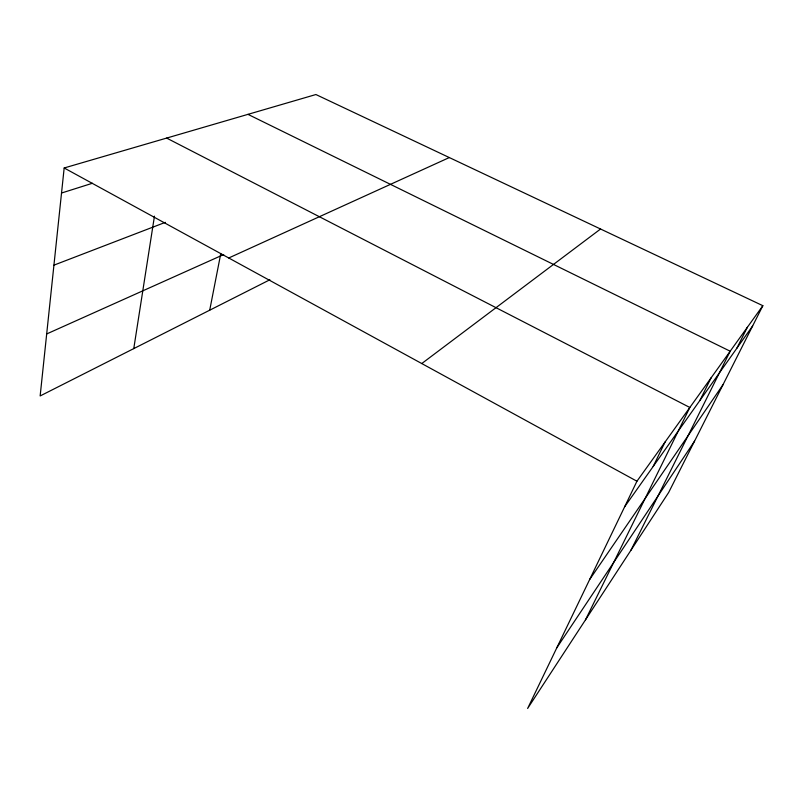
<?xml version="1.0" encoding="UTF-8"?>
<svg xmlns="http://www.w3.org/2000/svg" width="803" height="803" viewBox="0 0 803 803"><rect width="100%" height="100%" fill="white"/><g stroke="black" fill="none" stroke-linecap="round" stroke-linejoin="round"><path stroke-width="1.2" d="M762.85 305.692L636.94 481.228L527.621 708.467L668.668 492.46L762.85 305.692L315.91 94.533L64.17 167.978L40.15 395.949L269.858 279.775M133.77 348.602L154.457 216.158M209.713 310.199L220.765 253.668M653.18 466.463L665.095 441.971M585.457 619.896L689.837 407.482L166.653 138.086M699.935 400.396L711.137 377.781M630.947 550.226L730.188 351.222L247.976 114.357M736.813 348.291L747.342 327.313M556.79 647.82L694.575 441.088M589.653 579.525L723.071 384.587M624.654 506.763L752.652 325.918M421.766 363.548L600.554 229.016M228.745 257.984L449.319 157.559M46.684 333.948L223.696 254.551M53.931 265.151L165.368 222.341M61.54 193.021L92.415 183.265M64.17 167.978L636.94 481.228"/></g></svg>
